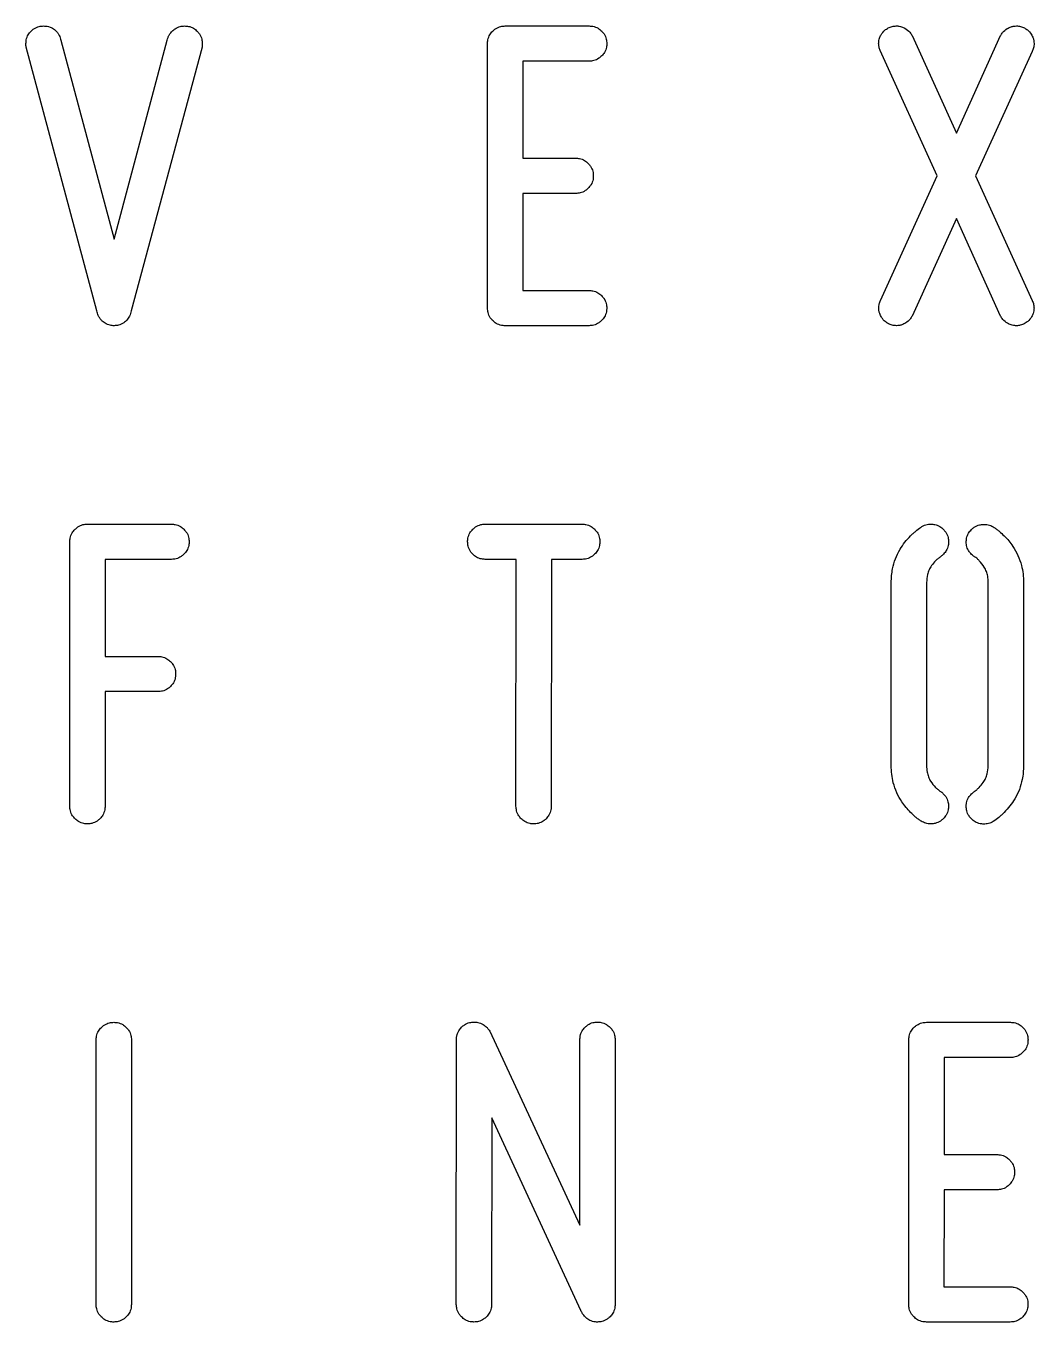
# Model space of a CAD drawing. Header units: millimetres. Extents: x 0 to 1221, y 0 to 920.
# Drawn here: x 626.7 to 770.1, y 473.9 to 658.4 of the extents above; entities that cross this region are included whole.
import ezdxf

# ---------------------------------------------------------------- set-up
doc = ezdxf.new("R2010")
doc.units = ezdxf.units.MM

msp = doc.modelspace()

# ---------------------------------------------------------------- linework, layer by layer
at = {"color": 7, "linetype": 'Continuous', "lineweight": 25}
for p, q in [((694.85, 658.37), (706.8, 658.37)), ((752.75, 656.99), (759.05, 643.13)), ((759.05, 643.13), (765.33, 656.99)), ((636.76, 617.81), (626.7, 655.33)), ((631.65, 656.33), (639.21, 628.04)), ((639.21, 628.04), (646.77, 656.33)), ((651.73, 655.33), (641.65, 617.81)), ((692.33, 618.22), (692.34, 655.86)), ((756.29, 637.04), (748.2, 654.89)), ((697.36, 653.35), (697.36, 639.55)), ((706.8, 653.35), (697.36, 653.35)), ((769.81, 654.73), (761.78, 637.04)), ((697.36, 639.55), (704.89, 639.55)), ((748.26, 619.32), (756.29, 637.04)), ((761.78, 637.04), (769.84, 619.29)), ((697.36, 634.53), (697.35, 620.73)), ((704.88, 634.53), (697.36, 634.53)), ((759.05, 630.96), (752.74, 617.09)), ((765.32, 617.09), (759.05, 630.96)), ((697.35, 620.73), (706.79, 620.73)), ((706.79, 615.71), (694.84, 615.71)), ((635.43, 587.48), (647.38, 587.48)), ((692.01, 587.48), (705.81, 587.48)), ((632.91, 547.33), (632.92, 584.97)), ((637.94, 582.46), (637.93, 568.66)), ((647.38, 582.46), (637.94, 582.46)), ((696.4, 582.46), (692.01, 582.47)), ((696.39, 547.33), (696.4, 582.46)), ((701.42, 582.46), (701.41, 547.33)), ((705.81, 582.46), (701.42, 582.46)), ((749.78, 553.11), (749.78, 579.17)), ((754.8, 579.17), (754.79, 553.11)), ((763.58, 553.1), (763.58, 579.17)), ((768.6, 579.17), (768.6, 553.1)), ((637.93, 568.66), (645.46, 568.66)), ((637.93, 563.64), (637.93, 547.33)), ((645.46, 563.64), (637.93, 563.64)), ((754.78, 516.59), (766.73, 516.59)), ((692.65, 515.31), (705.47, 487.7)), ((636.66, 476.45), (636.67, 514.09)), ((641.68, 514.08), (641.67, 476.44)), ((687.9, 476.45), (687.91, 514.12)), ((705.47, 487.7), (705.48, 514.11)), ((710.5, 514.11), (710.49, 476.41)), ((752.26, 476.45), (752.27, 514.09)), ((757.29, 511.58), (757.29, 497.77)), ((766.73, 511.57), (757.29, 511.58)), ((692.93, 502.98), (692.92, 476.45)), ((705.63, 475.56), (692.93, 502.98)), ((757.29, 497.77), (764.82, 497.77)), ((757.29, 492.76), (757.28, 478.95)), ((764.81, 492.75), (757.29, 492.76)), ((757.28, 478.95), (766.72, 478.95)), ((766.72, 473.93), (754.77, 473.94))]:
    msp.add_line(p, q, dxfattribs=at)
for points, knots in [([(626.67, 655.87), (626.68, 656.04), (626.7, 656.48), (626.94, 657.11), (627.26, 657.47), (627.4, 657.64)], [0, 0, 0, 0, 0.266276, 0.667602, 1, 1, 1, 1]), ([(627.4, 657.64), (627.53, 657.75), (627.86, 658.05), (628.48, 658.33), (628.96, 658.36), (629.18, 658.37)], [0, 0, 0, 0, 0.266236, 0.669738, 1, 1, 1, 1]), ([(629.18, 658.37), (629.35, 658.36), (629.8, 658.34), (630.43, 658.1), (630.8, 657.79), (630.96, 657.65)], [0, 0, 0, 0, 0.265481, 0.679436, 1, 1, 1, 1]), ([(630.96, 657.65), (631.05, 657.55), (631.22, 657.36), (631.48, 656.93), (631.59, 656.57), (631.65, 656.33)], [0, 0, 0, 0, 0.258775, 0.517646, 1, 1, 1, 1]), ([(646.77, 656.33), (646.81, 656.46), (646.87, 656.72), (647.09, 657.18), (647.34, 657.47), (647.49, 657.65)], [0, 0, 0, 0, 0.263242, 0.526559, 1, 1, 1, 1]), ([(647.49, 657.65), (647.62, 657.76), (647.95, 658.05), (648.56, 658.32), (649.04, 658.35), (649.25, 658.37)], [0, 0, 0, 0, 0.267286, 0.667454, 1, 1, 1, 1]), ([(649.25, 658.37), (649.43, 658.36), (649.86, 658.33), (650.5, 658.09), (650.86, 657.78), (651.02, 657.63)], [0, 0, 0, 0, 0.266277, 0.667604, 1, 1, 1, 1]), ([(651.02, 657.63), (651.14, 657.5), (651.43, 657.17), (651.71, 656.56), (651.75, 656.08), (651.76, 655.86)], [0, 0, 0, 0, 0.266235, 0.669732, 1, 1, 1, 1]), ([(692.34, 655.86), (692.35, 656.04), (692.38, 656.48), (692.62, 657.11), (692.94, 657.47), (693.08, 657.64)], [0, 0, 0, 0, 0.266276, 0.667602, 1, 1, 1, 1]), ([(693.08, 657.64), (693.21, 657.75), (693.54, 658.05), (694.16, 658.33), (694.64, 658.36), (694.85, 658.37)], [0, 0, 0, 0, 0.266236, 0.669738, 1, 1, 1, 1]), ([(706.8, 658.37), (706.98, 658.36), (707.42, 658.34), (708.05, 658.09), (708.41, 657.78), (708.58, 657.63)], [0, 0, 0, 0, 0.266277, 0.667604, 1, 1, 1, 1]), ([(708.58, 657.63), (708.69, 657.5), (708.99, 657.17), (709.27, 656.56), (709.3, 656.08), (709.31, 655.86)], [0, 0, 0, 0, 0.266235, 0.669732, 1, 1, 1, 1]), ([(747.98, 655.86), (747.99, 655.94), (747.99, 656.08), (748.03, 656.34), (748.08, 656.53), (748.11, 656.65)], [0, 0, 0, 0, 0.2680235, 0.536001, 1, 1, 1, 1]), ([(748.11, 656.65), (748.18, 656.81), (748.35, 657.22), (748.78, 657.74), (749.19, 657.99), (749.36, 658.09)], [0, 0, 0, 0, 0.265024, 0.688579, 1, 1, 1, 1]), ([(749.36, 658.09), (749.46, 658.14), (749.64, 658.22), (750.01, 658.34), (750.3, 658.36), (750.49, 658.37)], [0, 0, 0, 0, 0.257405, 0.514871, 1, 1, 1, 1]), ([(750.49, 658.37), (750.56, 658.37), (750.69, 658.37), (750.95, 658.33), (751.13, 658.28), (751.25, 658.25)], [0, 0, 0, 0, 0.259213, 0.518416, 1, 1, 1, 1]), ([(751.25, 658.25), (751.41, 658.18), (751.85, 658.01), (752.38, 657.58), (752.65, 657.16), (752.75, 656.99)], [0, 0, 0, 0, 0.2662214, 0.7028722, 1, 1, 1, 1]), ([(765.33, 656.99), (765.42, 657.14), (765.67, 657.53), (766.19, 657.98), (766.65, 658.17), (766.84, 658.24)], [0, 0, 0, 0, 0.266328, 0.696063, 1, 1, 1, 1]), ([(766.84, 658.24), (766.9, 658.26), (767.03, 658.3), (767.28, 658.35), (767.47, 658.36), (767.59, 658.37)], [0, 0, 0, 0, 0.25917, 0.518366, 1, 1, 1, 1]), ([(767.59, 658.37), (767.69, 658.37), (767.89, 658.36), (768.28, 658.28), (768.54, 658.16), (768.72, 658.09)], [0, 0, 0, 0, 0.257427, 0.514898, 1, 1, 1, 1]), ([(768.72, 658.09), (768.87, 658), (769.25, 657.77), (769.7, 657.27), (769.89, 656.83), (769.97, 656.64)], [0, 0, 0, 0, 0.265062, 0.68621, 1, 1, 1, 1]), ([(769.97, 656.64), (769.99, 656.57), (770.03, 656.44), (770.08, 656.18), (770.09, 655.98), (770.1, 655.86)], [0, 0, 0, 0, 0.267919, 0.535876, 1, 1, 1, 1]), ([(626.7, 655.33), (626.69, 655.38), (626.68, 655.47), (626.67, 655.65), (626.67, 655.78), (626.67, 655.87)], [0, 0, 0, 0, 0.264148, 0.528288, 1, 1, 1, 1]), ([(651.76, 655.86), (651.76, 655.81), (651.76, 655.72), (651.75, 655.54), (651.74, 655.41), (651.73, 655.33)], [0, 0, 0, 0, 0.264133, 0.52827, 1, 1, 1, 1]), ([(709.31, 655.86), (709.3, 655.68), (709.28, 655.24), (709.03, 654.62), (708.72, 654.26), (708.58, 654.1)], [0, 0, 0, 0, 0.2715294, 0.6733248, 1, 1, 1, 1]), ([(748.2, 654.89), (748.17, 654.97), (748.1, 655.13), (748.01, 655.45), (747.99, 655.7), (747.98, 655.86)], [0, 0, 0, 0, 0.258999, 0.518051, 1, 1, 1, 1]), ([(770.1, 655.86), (770.09, 655.76), (770.09, 655.56), (770.01, 655.17), (769.89, 654.9), (769.81, 654.73)], [0, 0, 0, 0, 0.257431, 0.514906, 1, 1, 1, 1]), ([(708.58, 654.1), (708.45, 653.98), (708.12, 653.69), (707.51, 653.4), (707.02, 653.37), (706.8, 653.35)], [0, 0, 0, 0, 0.26805, 0.666959, 1, 1, 1, 1]), ([(704.89, 639.55), (705.06, 639.54), (705.5, 639.52), (706.13, 639.27), (706.49, 638.96), (706.66, 638.81)], [0, 0, 0, 0, 0.266276, 0.667604, 1, 1, 1, 1]), ([(706.66, 638.81), (706.77, 638.68), (707.07, 638.35), (707.35, 637.74), (707.38, 637.26), (707.39, 637.04)], [0, 0, 0, 0, 0.266236, 0.669735, 1, 1, 1, 1]), ([(707.39, 637.04), (707.39, 636.87), (707.36, 636.43), (707.12, 635.8), (706.8, 635.43), (706.66, 635.27)], [0, 0, 0, 0, 0.266277, 0.667602, 1, 1, 1, 1]), ([(706.66, 635.27), (706.53, 635.15), (706.2, 634.86), (705.58, 634.58), (705.1, 634.55), (704.88, 634.53)], [0, 0, 0, 0, 0.266238, 0.669733, 1, 1, 1, 1]), ([(706.79, 620.73), (706.97, 620.72), (707.41, 620.7), (708.04, 620.45), (708.4, 620.14), (708.57, 619.99)], [0, 0, 0, 0, 0.266279, 0.667597, 1, 1, 1, 1]), ([(708.57, 619.99), (708.68, 619.86), (708.98, 619.53), (709.26, 618.92), (709.29, 618.44), (709.3, 618.22)], [0, 0, 0, 0, 0.266236, 0.669735, 1, 1, 1, 1]), ([(693.07, 616.45), (692.95, 616.58), (692.66, 616.91), (692.38, 617.52), (692.35, 618.01), (692.33, 618.22)], [0, 0, 0, 0, 0.266236, 0.669735, 1, 1, 1, 1]), ([(709.3, 618.22), (709.29, 618.04), (709.27, 617.6), (709.02, 616.98), (708.71, 616.62), (708.57, 616.46)], [0, 0, 0, 0, 0.2715319, 0.6733323, 1, 1, 1, 1]), ([(748.01, 618.22), (748.01, 618.32), (748.02, 618.52), (748.08, 618.89), (748.19, 619.15), (748.26, 619.32)], [0, 0, 0, 0, 0.260258, 0.520525, 1, 1, 1, 1]), ([(748.13, 617.47), (748.11, 617.54), (748.07, 617.66), (748.02, 617.91), (748.01, 618.1), (748.01, 618.22)], [0, 0, 0, 0, 0.259171, 0.518367, 1, 1, 1, 1]), ([(769.84, 619.29), (769.88, 619.2), (769.95, 619.01), (770.06, 618.66), (770.08, 618.39), (770.09, 618.22)], [0, 0, 0, 0, 0.267422, 0.534936, 1, 1, 1, 1]), ([(770.09, 618.22), (770.09, 618.15), (770.08, 618.02), (770.05, 617.77), (770, 617.58), (769.96, 617.47)], [0, 0, 0, 0, 0.2592144, 0.5184194, 1, 1, 1, 1]), ([(637.41, 616.47), (637.33, 616.57), (637.16, 616.79), (636.91, 617.23), (636.81, 617.59), (636.76, 617.81)], [0, 0, 0, 0, 0.2719218, 0.5440187, 1, 1, 1, 1]), ([(639.2, 615.71), (639.02, 615.72), (638.57, 615.75), (637.94, 616.01), (637.58, 616.33), (637.41, 616.47)], [0, 0, 0, 0, 0.275418, 0.680162, 1, 1, 1, 1]), ([(641.02, 616.5), (640.88, 616.37), (640.54, 616.06), (639.91, 615.76), (639.41, 615.73), (639.2, 615.71)], [0, 0, 0, 0, 0.274325, 0.686636, 1, 1, 1, 1]), ([(641.65, 617.81), (641.62, 617.69), (641.57, 617.43), (641.38, 616.97), (641.16, 616.68), (641.02, 616.5)], [0, 0, 0, 0, 0.264923, 0.529863, 1, 1, 1, 1]), ([(694.84, 615.71), (694.67, 615.72), (694.23, 615.75), (693.6, 615.99), (693.23, 616.31), (693.07, 616.45)], [0, 0, 0, 0, 0.266277, 0.667604, 1, 1, 1, 1]), ([(708.57, 616.46), (708.44, 616.34), (708.11, 616.05), (707.5, 615.76), (707.01, 615.73), (706.79, 615.71)], [0, 0, 0, 0, 0.268047, 0.666962, 1, 1, 1, 1]), ([(749.38, 616), (749.23, 616.09), (748.84, 616.32), (748.4, 616.83), (748.21, 617.28), (748.13, 617.47)], [0, 0, 0, 0, 0.269294, 0.680103, 1, 1, 1, 1]), ([(752.74, 617.09), (752.65, 616.94), (752.42, 616.55), (751.91, 616.1), (751.46, 615.92), (751.27, 615.84)], [0, 0, 0, 0, 0.269293, 0.680096, 1, 1, 1, 1]), ([(766.82, 615.84), (766.66, 615.9), (766.22, 616.08), (765.69, 616.51), (765.43, 616.92), (765.32, 617.09)], [0, 0, 0, 0, 0.266221, 0.702865, 1, 1, 1, 1]), ([(769.96, 617.47), (769.9, 617.3), (769.73, 616.88), (769.3, 616.35), (768.88, 616.1), (768.71, 615.99)], [0, 0, 0, 0, 0.269091, 0.690649, 1, 1, 1, 1]), ([(750.51, 615.71), (750.41, 615.72), (750.21, 615.73), (749.82, 615.8), (749.56, 615.92), (749.38, 616)], [0, 0, 0, 0, 0.257426, 0.514897, 1, 1, 1, 1]), ([(751.27, 615.84), (751.2, 615.82), (751.08, 615.78), (750.83, 615.73), (750.64, 615.72), (750.51, 615.71)], [0, 0, 0, 0, 0.25917, 0.518365, 1, 1, 1, 1]), ([(767.58, 615.71), (767.51, 615.71), (767.38, 615.72), (767.12, 615.75), (766.94, 615.8), (766.82, 615.84)], [0, 0, 0, 0, 0.259213, 0.518418, 1, 1, 1, 1]), ([(768.71, 615.99), (768.62, 615.95), (768.43, 615.86), (768.06, 615.74), (767.77, 615.72), (767.58, 615.71)], [0, 0, 0, 0, 0.257406, 0.514872, 1, 1, 1, 1]), ([(632.92, 584.97), (632.93, 585.15), (632.95, 585.59), (633.2, 586.22), (633.51, 586.58), (633.66, 586.75)], [0, 0, 0, 0, 0.266277, 0.667602, 1, 1, 1, 1]), ([(633.66, 586.75), (633.79, 586.86), (634.12, 587.16), (634.73, 587.44), (635.21, 587.47), (635.43, 587.48)], [0, 0, 0, 0, 0.266236, 0.669738, 1, 1, 1, 1]), ([(647.38, 587.48), (647.56, 587.47), (647.99, 587.45), (648.63, 587.21), (648.99, 586.89), (649.15, 586.74)], [0, 0, 0, 0, 0.266277, 0.667604, 1, 1, 1, 1]), ([(649.15, 586.74), (649.27, 586.61), (649.56, 586.29), (649.84, 585.67), (649.88, 585.19), (649.89, 584.97)], [0, 0, 0, 0, 0.266236, 0.669734, 1, 1, 1, 1]), ([(689.5, 584.98), (689.51, 585.15), (689.54, 585.59), (689.78, 586.22), (690.1, 586.58), (690.24, 586.75)], [0, 0, 0, 0, 0.266277, 0.667601, 1, 1, 1, 1]), ([(690.24, 586.75), (690.37, 586.86), (690.7, 587.16), (691.31, 587.44), (691.79, 587.47), (692.01, 587.48)], [0, 0, 0, 0, 0.266236, 0.669736, 1, 1, 1, 1]), ([(705.81, 587.48), (705.99, 587.47), (706.43, 587.45), (707.06, 587.21), (707.42, 586.89), (707.59, 586.74)], [0, 0, 0, 0, 0.266277, 0.667604, 1, 1, 1, 1]), ([(707.59, 586.74), (707.7, 586.61), (708, 586.29), (708.27, 585.67), (708.31, 585.19), (708.32, 584.97)], [0, 0, 0, 0, 0.266236, 0.669735, 1, 1, 1, 1]), ([(752.54, 585.82), (752.66, 585.94), (752.89, 586.16), (753.36, 586.57), (753.72, 586.84), (753.96, 587.01)], [0, 0, 0, 0, 0.263884, 0.527779, 1, 1, 1, 1]), ([(753.96, 587.01), (754.07, 587.09), (754.41, 587.31), (754.92, 587.46), (755.31, 587.48), (755.43, 587.48)], [0, 0, 0, 0, 0.270603, 0.7608789, 1, 1, 1, 1]), ([(755.43, 587.48), (755.61, 587.47), (756.04, 587.45), (756.68, 587.2), (757.04, 586.88), (757.2, 586.73)], [0, 0, 0, 0, 0.268157, 0.661817, 1, 1, 1, 1]), ([(757.2, 586.73), (757.32, 586.6), (757.62, 586.26), (757.89, 585.65), (757.93, 585.18), (757.94, 584.97)], [0, 0, 0, 0, 0.271238, 0.686942, 1, 1, 1, 1]), ([(760.45, 584.94), (760.46, 585.12), (760.48, 585.55), (760.72, 586.19), (761.04, 586.55), (761.19, 586.71)], [0, 0, 0, 0, 0.266277, 0.667602, 1, 1, 1, 1]), ([(761.19, 586.71), (761.32, 586.83), (761.64, 587.12), (762.26, 587.4), (762.74, 587.44), (762.96, 587.45)], [0, 0, 0, 0, 0.266236, 0.669736, 1, 1, 1, 1]), ([(762.96, 587.45), (763.09, 587.44), (763.37, 587.43), (763.88, 587.32), (764.22, 587.13), (764.43, 587.01)], [0, 0, 0, 0, 0.262362, 0.524872, 1, 1, 1, 1]), ([(764.43, 587.01), (764.56, 586.92), (764.81, 586.74), (765.29, 586.35), (765.62, 586.03), (765.84, 585.82)], [0, 0, 0, 0, 0.2519175, 0.5038348, 1, 1, 1, 1]), ([(649.89, 584.97), (649.88, 584.79), (649.85, 584.36), (649.6, 583.73), (649.29, 583.37), (649.15, 583.21)], [0, 0, 0, 0, 0.271528, 0.673324, 1, 1, 1, 1]), ([(690.24, 583.2), (690.12, 583.33), (689.83, 583.66), (689.55, 584.28), (689.52, 584.76), (689.5, 584.98)], [0, 0, 0, 0, 0.266237, 0.669745, 1, 1, 1, 1]), ([(708.32, 584.97), (708.31, 584.8), (708.29, 584.36), (708.05, 583.73), (707.73, 583.36), (707.58, 583.2)], [0, 0, 0, 0, 0.266278, 0.667608, 1, 1, 1, 1]), ([(749.78, 579.17), (749.79, 579.5), (749.81, 580.15), (749.98, 581.29), (750.34, 582.56), (750.95, 583.83), (751.7, 584.92), (752.26, 585.52), (752.54, 585.82)], [0, 0, 0, 0, 0.1321125, 0.265486, 0.4637804, 0.667853, 0.8325742, 1, 1, 1, 1]), ([(757.94, 584.97), (757.93, 584.8), (757.91, 584.36), (757.67, 583.74), (757.36, 583.38), (757.22, 583.22)], [0, 0, 0, 0, 0.267206, 0.671743, 1, 1, 1, 1]), ([(761.2, 583.18), (761.08, 583.31), (760.78, 583.62), (760.5, 584.23), (760.46, 584.71), (760.45, 584.94)], [0, 0, 0, 0, 0.273077, 0.645687, 1, 1, 1, 1]), ([(765.84, 585.82), (766.07, 585.58), (766.52, 585.11), (767.2, 584.19), (767.85, 583.03), (768.31, 581.7), (768.56, 580.4), (768.59, 579.58), (768.6, 579.17)], [0, 0, 0, 0, 0.13211, 0.265457, 0.464302, 0.668953, 0.833118, 1, 1, 1, 1]), ([(649.15, 583.21), (649.02, 583.09), (648.7, 582.8), (648.08, 582.51), (647.6, 582.48), (647.38, 582.46)], [0, 0, 0, 0, 0.26805, 0.666959, 1, 1, 1, 1]), ([(692.01, 582.47), (691.84, 582.48), (691.4, 582.5), (690.77, 582.74), (690.4, 583.06), (690.24, 583.2)], [0, 0, 0, 0, 0.266276, 0.667604, 1, 1, 1, 1]), ([(707.58, 583.2), (707.45, 583.08), (707.13, 582.79), (706.51, 582.51), (706.03, 582.48), (705.81, 582.46)], [0, 0, 0, 0, 0.266236, 0.669738, 1, 1, 1, 1]), ([(756.84, 582.87), (756.77, 582.82), (756.64, 582.73), (756.38, 582.53), (756.2, 582.38), (756.09, 582.28)], [0, 0, 0, 0, 0.2581426, 0.5162887, 1, 1, 1, 1]), ([(757.22, 583.22), (757.19, 583.19), (757.12, 583.12), (757, 583.01), (756.9, 582.93), (756.84, 582.87)], [0, 0, 0, 0, 0.260559, 0.521119, 1, 1, 1, 1]), ([(761.83, 582.71), (761.77, 582.75), (761.64, 582.81), (761.42, 582.96), (761.29, 583.1), (761.2, 583.18)], [0, 0, 0, 0, 0.2679, 0.535749, 1, 1, 1, 1]), ([(756.09, 582.28), (755.88, 582.05), (755.52, 581.65), (755.15, 580.97), (754.86, 580.17), (754.83, 579.55), (754.8, 579.17)], [0, 0, 0, 0, 0.2649646, 0.4637273, 0.6682879, 1, 1, 1, 1]), ([(762.3, 582.27), (762.26, 582.32), (762.17, 582.4), (762.02, 582.55), (761.9, 582.65), (761.83, 582.71)], [0, 0, 0, 0, 0.275651, 0.551305, 1, 1, 1, 1]), ([(763.58, 579.17), (763.57, 579.47), (763.54, 580.01), (763.32, 580.75), (762.96, 581.52), (762.55, 581.99), (762.3, 582.27)], [0, 0, 0, 0, 0.264963, 0.463771, 0.668379, 1, 1, 1, 1]), ([(645.46, 568.66), (645.64, 568.65), (646.08, 568.63), (646.71, 568.39), (647.07, 568.07), (647.23, 567.92)], [0, 0, 0, 0, 0.266277, 0.667603, 1, 1, 1, 1]), ([(647.23, 567.92), (647.35, 567.79), (647.65, 567.47), (647.92, 566.85), (647.96, 566.37), (647.97, 566.15)], [0, 0, 0, 0, 0.266236, 0.669734, 1, 1, 1, 1]), ([(647.97, 566.15), (647.96, 565.98), (647.94, 565.54), (647.7, 564.91), (647.38, 564.54), (647.23, 564.38)], [0, 0, 0, 0, 0.266277, 0.667601, 1, 1, 1, 1]), ([(647.23, 564.38), (647.1, 564.26), (646.78, 563.97), (646.16, 563.69), (645.68, 563.66), (645.46, 563.64)], [0, 0, 0, 0, 0.266238, 0.669732, 1, 1, 1, 1]), ([(752.53, 546.46), (752.31, 546.69), (751.86, 547.17), (751.18, 548.09), (750.52, 549.25), (750.06, 550.58), (749.82, 551.88), (749.79, 552.7), (749.78, 553.11)], [0, 0, 0, 0, 0.13211, 0.265457, 0.464301, 0.668951, 0.833117, 1, 1, 1, 1]), ([(754.79, 553.11), (754.81, 552.8), (754.84, 552.27), (755.05, 551.52), (755.42, 550.75), (755.83, 550.29), (756.08, 550)], [0, 0, 0, 0, 0.264963, 0.463771, 0.668379, 1, 1, 1, 1]), ([(762.29, 550), (762.49, 550.23), (762.85, 550.62), (763.22, 551.3), (763.51, 552.1), (763.55, 552.72), (763.58, 553.1)], [0, 0, 0, 0, 0.264965, 0.463727, 0.668288, 1, 1, 1, 1]), ([(768.6, 553.1), (768.59, 552.78), (768.57, 552.12), (768.4, 550.99), (768.04, 549.71), (767.42, 548.45), (766.68, 547.35), (766.12, 546.75), (765.83, 546.45)], [0, 0, 0, 0, 0.132112, 0.265486, 0.463779, 0.667852, 0.832573, 1, 1, 1, 1]), ([(756.08, 550), (756.14, 549.95), (756.25, 549.85), (756.49, 549.65), (756.68, 549.52), (756.8, 549.44)], [0, 0, 0, 0, 0.254343, 0.508688, 1, 1, 1, 1]), ([(761.54, 549.37), (761.6, 549.42), (761.74, 549.53), (761.99, 549.73), (762.17, 549.89), (762.29, 550)], [0, 0, 0, 0, 0.260475, 0.520946, 1, 1, 1, 1]), ([(756.8, 549.44), (756.84, 549.41), (756.91, 549.36), (757.04, 549.26), (757.12, 549.17), (757.18, 549.12)], [0, 0, 0, 0, 0.271364, 0.542695, 1, 1, 1, 1]), ([(757.18, 549.12), (757.3, 548.99), (757.6, 548.66), (757.88, 548.03), (757.91, 547.55), (757.93, 547.33)], [0, 0, 0, 0, 0.268993, 0.675478, 1, 1, 1, 1]), ([(760.44, 547.3), (760.45, 547.48), (760.47, 547.92), (760.72, 548.56), (761.05, 548.92), (761.19, 549.09)], [0, 0, 0, 0, 0.26916, 0.667352, 1, 1, 1, 1]), ([(761.19, 549.09), (761.22, 549.12), (761.27, 549.17), (761.39, 549.26), (761.48, 549.33), (761.54, 549.37)], [0, 0, 0, 0, 0.253412, 0.506823, 1, 1, 1, 1]), ([(633.65, 545.56), (633.53, 545.69), (633.24, 546.02), (632.96, 546.64), (632.92, 547.12), (632.91, 547.33)], [0, 0, 0, 0, 0.266236, 0.669735, 1, 1, 1, 1]), ([(637.93, 547.33), (637.92, 547.16), (637.9, 546.72), (637.65, 546.09), (637.34, 545.73), (637.19, 545.56)], [0, 0, 0, 0, 0.266277, 0.667602, 1, 1, 1, 1]), ([(697.13, 545.56), (697.01, 545.69), (696.72, 546.02), (696.44, 546.64), (696.41, 547.12), (696.39, 547.33)], [0, 0, 0, 0, 0.266236, 0.669734, 1, 1, 1, 1]), ([(701.41, 547.33), (701.4, 547.16), (701.38, 546.72), (701.14, 546.09), (700.82, 545.72), (700.67, 545.56)], [0, 0, 0, 0, 0.266277, 0.667601, 1, 1, 1, 1]), ([(754.04, 545.2), (753.9, 545.3), (753.63, 545.48), (753.11, 545.89), (752.76, 546.23), (752.53, 546.46)], [0, 0, 0, 0, 0.254332, 0.508663, 1, 1, 1, 1]), ([(757.93, 547.33), (757.92, 547.16), (757.89, 546.72), (757.65, 546.09), (757.32, 545.73), (757.18, 545.56)], [0, 0, 0, 0, 0.268156, 0.661819, 1, 1, 1, 1]), ([(761.18, 545.54), (761.06, 545.68), (760.76, 546.01), (760.48, 546.62), (760.45, 547.1), (760.44, 547.3)], [0, 0, 0, 0, 0.271235, 0.686937, 1, 1, 1, 1]), ([(765.83, 546.45), (765.71, 546.33), (765.47, 546.08), (764.96, 545.64), (764.56, 545.35), (764.3, 545.17)], [0, 0, 0, 0, 0.259764, 0.51954, 1, 1, 1, 1]), ([(635.42, 544.82), (635.24, 544.83), (634.81, 544.86), (634.17, 545.1), (633.81, 545.42), (633.65, 545.56)], [0, 0, 0, 0, 0.266277, 0.667604, 1, 1, 1, 1]), ([(637.19, 545.56), (637.06, 545.44), (636.73, 545.15), (636.12, 544.87), (635.64, 544.84), (635.42, 544.82)], [0, 0, 0, 0, 0.266235, 0.669735, 1, 1, 1, 1]), ([(698.9, 544.82), (698.73, 544.83), (698.29, 544.86), (697.66, 545.1), (697.29, 545.42), (697.13, 545.56)], [0, 0, 0, 0, 0.266276, 0.667604, 1, 1, 1, 1]), ([(700.67, 545.56), (700.54, 545.44), (700.22, 545.15), (699.6, 544.87), (699.12, 544.84), (698.9, 544.82)], [0, 0, 0, 0, 0.266236, 0.669738, 1, 1, 1, 1]), ([(755.42, 544.82), (755.29, 544.83), (755.04, 544.84), (754.57, 544.94), (754.25, 545.1), (754.04, 545.2)], [0, 0, 0, 0, 0.2608597, 0.5218259, 1, 1, 1, 1]), ([(757.18, 545.56), (757.04, 545.44), (756.71, 545.15), (756.1, 544.87), (755.62, 544.84), (755.42, 544.82)], [0, 0, 0, 0, 0.271236, 0.6869434, 1, 1, 1, 1]), ([(762.95, 544.79), (762.77, 544.8), (762.33, 544.83), (761.7, 545.07), (761.34, 545.4), (761.18, 545.54)], [0, 0, 0, 0, 0.268157, 0.661817, 1, 1, 1, 1]), ([(764.3, 545.17), (764.19, 545.11), (763.97, 544.98), (763.52, 544.83), (763.17, 544.81), (762.95, 544.79)], [0, 0, 0, 0, 0.266426, 0.532883, 1, 1, 1, 1]), ([(637.4, 515.86), (637.53, 515.97), (637.86, 516.27), (638.48, 516.55), (638.96, 516.58), (639.18, 516.59)], [0, 0, 0, 0, 0.266236, 0.669736, 1, 1, 1, 1]), ([(639.18, 516.59), (639.35, 516.58), (639.79, 516.56), (640.42, 516.32), (640.78, 516), (640.95, 515.86)], [0, 0, 0, 0, 0.266277, 0.667604, 1, 1, 1, 1]), ([(688.65, 515.89), (688.78, 516.01), (689.11, 516.3), (689.73, 516.58), (690.21, 516.61), (690.42, 516.63)], [0, 0, 0, 0, 0.266238, 0.669733, 1, 1, 1, 1]), ([(690.42, 516.63), (690.6, 516.62), (691.05, 516.59), (691.68, 516.35), (692.05, 516.04), (692.21, 515.91)], [0, 0, 0, 0, 0.265482, 0.679431, 1, 1, 1, 1]), ([(706.22, 515.89), (706.35, 516), (706.67, 516.3), (707.29, 516.58), (707.77, 516.61), (707.99, 516.62)], [0, 0, 0, 0, 0.266238, 0.669732, 1, 1, 1, 1]), ([(707.99, 516.62), (708.16, 516.61), (708.6, 516.59), (709.23, 516.35), (709.6, 516.03), (709.76, 515.89)], [0, 0, 0, 0, 0.266279, 0.667597, 1, 1, 1, 1]), ([(753.01, 515.86), (753.14, 515.98), (753.47, 516.27), (754.09, 516.55), (754.57, 516.58), (754.78, 516.59)], [0, 0, 0, 0, 0.266236, 0.669736, 1, 1, 1, 1]), ([(766.73, 516.59), (766.91, 516.58), (767.35, 516.56), (767.98, 516.32), (768.34, 516), (768.51, 515.85)], [0, 0, 0, 0, 0.266277, 0.667606, 1, 1, 1, 1]), ([(636.67, 514.09), (636.67, 514.26), (636.7, 514.7), (636.94, 515.33), (637.26, 515.69), (637.4, 515.86)], [0, 0, 0, 0, 0.266277, 0.667601, 1, 1, 1, 1]), ([(640.95, 515.86), (641.06, 515.73), (641.36, 515.4), (641.64, 514.78), (641.67, 514.3), (641.68, 514.08)], [0, 0, 0, 0, 0.266236, 0.669735, 1, 1, 1, 1]), ([(687.91, 514.12), (687.92, 514.29), (687.95, 514.73), (688.19, 515.36), (688.51, 515.73), (688.65, 515.89)], [0, 0, 0, 0, 0.266277, 0.667601, 1, 1, 1, 1]), ([(692.21, 515.91), (692.25, 515.86), (692.34, 515.76), (692.49, 515.57), (692.59, 515.41), (692.65, 515.31)], [0, 0, 0, 0, 0.254866, 0.509736, 1, 1, 1, 1]), ([(705.48, 514.11), (705.49, 514.29), (705.51, 514.73), (705.75, 515.36), (706.07, 515.72), (706.22, 515.89)], [0, 0, 0, 0, 0.266277, 0.667601, 1, 1, 1, 1]), ([(709.76, 515.89), (709.88, 515.76), (710.17, 515.43), (710.45, 514.81), (710.48, 514.33), (710.5, 514.11)], [0, 0, 0, 0, 0.266236, 0.669735, 1, 1, 1, 1]), ([(752.27, 514.09), (752.28, 514.26), (752.31, 514.7), (752.55, 515.33), (752.87, 515.69), (753.01, 515.86)], [0, 0, 0, 0, 0.266277, 0.667601, 1, 1, 1, 1]), ([(768.51, 515.85), (768.62, 515.72), (768.92, 515.4), (769.2, 514.78), (769.23, 514.3), (769.24, 514.08)], [0, 0, 0, 0, 0.266236, 0.669735, 1, 1, 1, 1]), ([(769.24, 514.08), (769.23, 513.91), (769.21, 513.47), (768.96, 512.84), (768.65, 512.49), (768.51, 512.33)], [0, 0, 0, 0, 0.271528, 0.673325, 1, 1, 1, 1]), ([(768.51, 512.33), (768.38, 512.21), (768.05, 511.91), (767.44, 511.62), (766.95, 511.59), (766.73, 511.57)], [0, 0, 0, 0, 0.26805, 0.666961, 1, 1, 1, 1]), ([(764.82, 497.77), (764.99, 497.76), (765.43, 497.74), (766.06, 497.5), (766.42, 497.18), (766.59, 497.03)], [0, 0, 0, 0, 0.266277, 0.667604, 1, 1, 1, 1]), ([(766.59, 497.03), (766.71, 496.9), (767, 496.58), (767.28, 495.96), (767.31, 495.48), (767.32, 495.26)], [0, 0, 0, 0, 0.266236, 0.669734, 1, 1, 1, 1]), ([(767.32, 495.26), (767.32, 495.09), (767.29, 494.65), (767.05, 494.02), (766.73, 493.65), (766.59, 493.49)], [0, 0, 0, 0, 0.266275, 0.667601, 1, 1, 1, 1]), ([(766.59, 493.49), (766.46, 493.37), (766.13, 493.08), (765.51, 492.8), (765.03, 492.77), (764.81, 492.75)], [0, 0, 0, 0, 0.266236, 0.669738, 1, 1, 1, 1]), ([(766.72, 478.95), (766.9, 478.94), (767.34, 478.92), (767.97, 478.68), (768.33, 478.36), (768.5, 478.21)], [0, 0, 0, 0, 0.266277, 0.667606, 1, 1, 1, 1]), ([(768.5, 478.21), (768.61, 478.08), (768.91, 477.76), (769.19, 477.14), (769.22, 476.66), (769.23, 476.44)], [0, 0, 0, 0, 0.266238, 0.66974, 1, 1, 1, 1]), ([(637.39, 474.67), (637.28, 474.8), (636.98, 475.13), (636.7, 475.75), (636.67, 476.23), (636.66, 476.45)], [0, 0, 0, 0, 0.266234, 0.669729, 1, 1, 1, 1]), ([(641.67, 476.44), (641.66, 476.27), (641.64, 475.83), (641.4, 475.2), (641.08, 474.84), (640.94, 474.67)], [0, 0, 0, 0, 0.266274, 0.667602, 1, 1, 1, 1]), ([(688.64, 474.68), (688.52, 474.81), (688.23, 475.13), (687.95, 475.75), (687.92, 476.23), (687.9, 476.45)], [0, 0, 0, 0, 0.266234, 0.66973, 1, 1, 1, 1]), ([(692.92, 476.45), (692.91, 476.27), (692.89, 475.83), (692.65, 475.2), (692.33, 474.84), (692.18, 474.67)], [0, 0, 0, 0, 0.266275, 0.667601, 1, 1, 1, 1]), ([(710.49, 476.41), (710.48, 476.24), (710.45, 475.81), (710.22, 475.2), (709.91, 474.85), (709.77, 474.68)], [0, 0, 0, 0, 0.267546, 0.667425, 1, 1, 1, 1]), ([(753, 474.67), (752.88, 474.8), (752.59, 475.13), (752.31, 475.75), (752.28, 476.23), (752.26, 476.45)], [0, 0, 0, 0, 0.266234, 0.669729, 1, 1, 1, 1]), ([(769.23, 476.44), (769.22, 476.27), (769.2, 475.83), (768.95, 475.2), (768.64, 474.85), (768.5, 474.69)], [0, 0, 0, 0, 0.271525, 0.673325, 1, 1, 1, 1]), ([(639.16, 473.94), (638.99, 473.94), (638.55, 473.97), (637.92, 474.21), (637.56, 474.53), (637.39, 474.67)], [0, 0, 0, 0, 0.266276, 0.667604, 1, 1, 1, 1]), ([(640.94, 474.67), (640.81, 474.55), (640.48, 474.26), (639.86, 473.98), (639.38, 473.95), (639.16, 473.94)], [0, 0, 0, 0, 0.266236, 0.669738, 1, 1, 1, 1]), ([(690.41, 473.94), (690.24, 473.95), (689.8, 473.97), (689.17, 474.21), (688.8, 474.53), (688.64, 474.68)], [0, 0, 0, 0, 0.266276, 0.667604, 1, 1, 1, 1]), ([(692.18, 474.67), (692.05, 474.56), (691.73, 474.26), (691.11, 473.98), (690.63, 473.95), (690.41, 473.94)], [0, 0, 0, 0, 0.266236, 0.669736, 1, 1, 1, 1]), ([(706.22, 474.69), (706.15, 474.75), (706.02, 474.89), (705.81, 475.18), (705.7, 475.42), (705.63, 475.56)], [0, 0, 0, 0, 0.270335, 0.540598, 1, 1, 1, 1]), ([(707.98, 473.93), (707.8, 473.94), (707.37, 473.97), (706.74, 474.2), (706.39, 474.53), (706.22, 474.69)], [0, 0, 0, 0, 0.272776, 0.656946, 1, 1, 1, 1]), ([(709.77, 474.68), (709.63, 474.57), (709.3, 474.27), (708.68, 473.98), (708.19, 473.95), (707.98, 473.93)], [0, 0, 0, 0, 0.26899, 0.675473, 1, 1, 1, 1]), ([(754.77, 473.94), (754.6, 473.95), (754.16, 473.97), (753.53, 474.21), (753.16, 474.53), (753, 474.67)], [0, 0, 0, 0, 0.2662764, 0.6676036, 1, 1, 1, 1]), ([(768.5, 474.69), (768.37, 474.57), (768.04, 474.27), (767.43, 473.98), (766.94, 473.95), (766.72, 473.93)], [0, 0, 0, 0, 0.268048, 0.666965, 1, 1, 1, 1])]:
    msp.add_open_spline(points, degree=3, knots=knots, dxfattribs=at)

doc.saveas('drawing.dxf')
